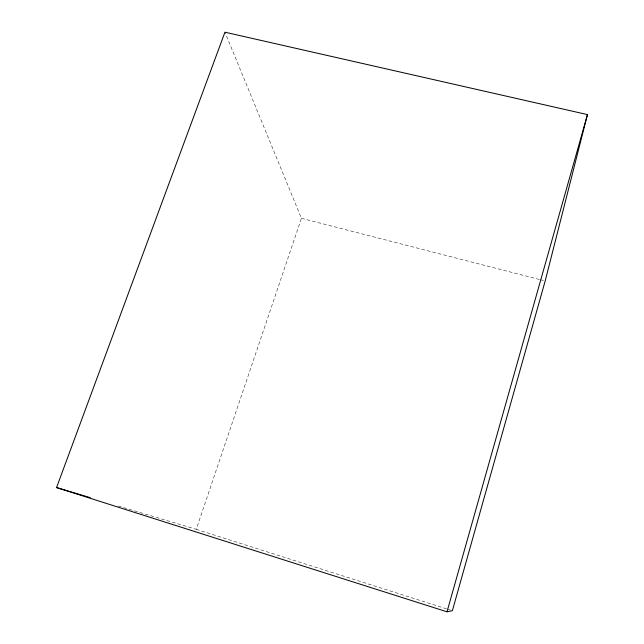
<?xml version="1.0" encoding="UTF-8"?>
<svg xmlns="http://www.w3.org/2000/svg" width="644" height="644" viewBox="0 0 644 644"><rect width="100%" height="100%" fill="white"/><g stroke="black" fill="none" stroke-linecap="round" stroke-linejoin="round"><path stroke-width="0.48" stroke-dasharray="3.22 2.42" d="M118.206 505.991L196.235 529.32L301.432 218.3L224.949 32.2M301.432 218.3L539.358 279.456M540.332 279.705L544.212 280.704M196.235 529.32L446.638 608.878M447.596 609.184L450.462 610.093"/><path stroke-width="0.97" d="M587.449 114.6L545.186 280.953L452.37 610.705L447 611.8L56.551 487.564L224.949 32.2L587.449 114.6L447 611.8M56.551 487.564L90.273 497.643"/></g></svg>
